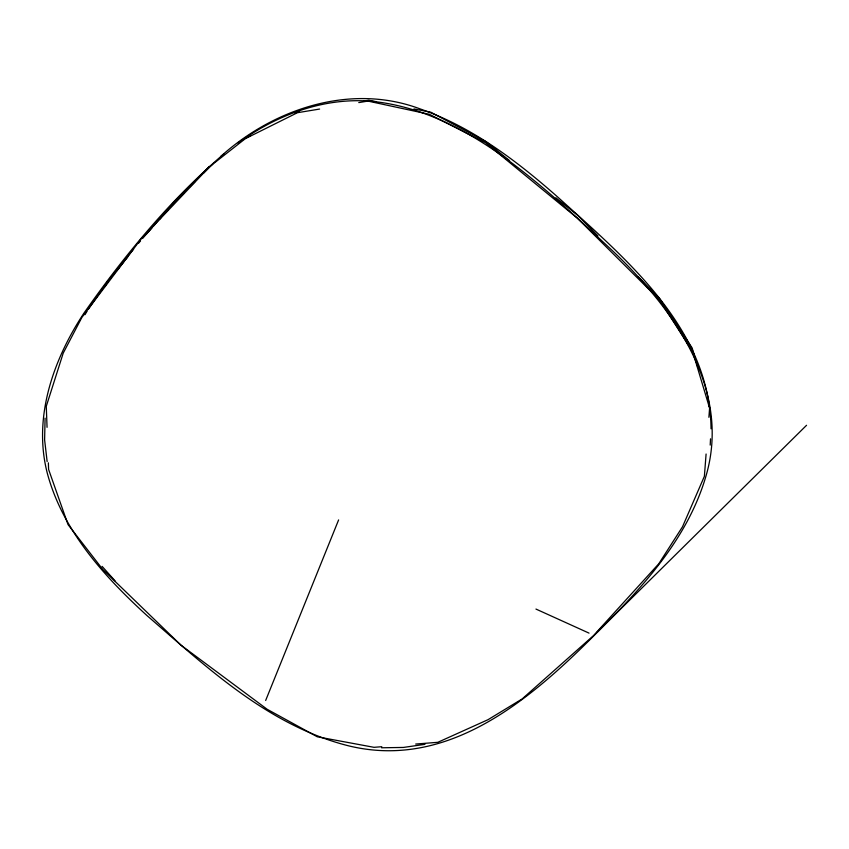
<?xml version="1.0" encoding="UTF-8"?>
<svg xmlns="http://www.w3.org/2000/svg" width="849" height="849" viewBox="0 0 849 849"><rect width="100%" height="100%" fill="white"/><g stroke="black" fill="none" stroke-linecap="round" stroke-linejoin="round"><path stroke-width="1.27" d="M710.21 445.099L710.528 438.827M711.048 428.809C709.934 328.489 626.371 259.263 557.878 197.191C516.892 161.002 472.299 127.063 420.138 108.916C350.945 82.905 273.887 108.587 220.814 156.375M45.082 418.154L44.615 439.899L47.141 461.559M706.092 454.013L704.383 476.31L682.511 526.773L658.792 563.757L593.43 635.668L522.156 698.929L488.069 719.665L437.819 742.313L415.681 744.053M708.894 417.305L709.594 408.125L692.688 351.719L659.514 299.867L577.171 218.023L485.479 142.696L429.35 114.307L367.914 101.084L358.777 102.591M265.663 700.478L338.613 519.917M84.953 314.692L86.938 311.434M88.264 309.269L107.218 282.144L133.611 249.097M104.438 286.898L108.184 281.486M116.313 271.213L124.506 260.993M126.151 258.956L127.785 256.907M142.547 238.527L151.971 227.776M138.451 243.355L140.563 240.851M146.092 234.324L174.777 201.319L208.907 166.913M153.701 225.834L155.441 223.903M159.761 219.063L161.49 217.121M165.82 212.282L168.42 209.374M171.88 205.5L184.212 192.203M596.889 632.494C642.895 587.264 688.826 537.385 706.623 473.784C730.681 387.229 672.482 307.922 613.18 251.41C576.747 217.291 540.229 182.938 499.488 153.945C461.294 127.223 417.952 105.584 370.949 101.254C323.161 97.264 276.265 115.209 238.07 143.035M806.55 425.285L605.761 623.75C538.499 692.413 452.92 771.454 348.398 745.783C268.687 725.715 207.358 667.834 146.898 615.493C104.194 576.439 63.102 531.145 47.512 474.018C32.655 418.058 53.073 359.902 83.924 313.164C124.548 255.188 170.256 199.833 224.136 153.669M189.73 186.769L195.249 181.336M203.527 173.196L212.717 164.144M250.243 135.808L246.698 137.602L209.703 166.606L140.711 239.45L81.854 317.473L63.229 353.099L46.281 406.289L47.056 427.334M295.091 113.023L299.814 110.625M245.552 138.546L297.415 112.715L319.617 109.054M424.967 744.34L403.402 747.438L381.551 747.778M363.499 101.02L368.699 100.246L376.457 101.731M381.806 746.717L373.995 747.322L317.282 736.794L267.138 709.265L181.06 645.24L102.867 569.562L68.005 524.544L48.595 469.412L48.361 462.843M413.951 108.948L430.761 112.185L485.925 141.634L509.58 160.631M589.036 633.121L535.952 609.062M555.862 197.785L577.458 215.126L597.94 235.916M637.949 276.541L659.355 298.275L692.115 347.867L697.719 366.938M102.124 566.4L115.029 580.812M708.565 403.816L709.308 406.353"/></g></svg>
